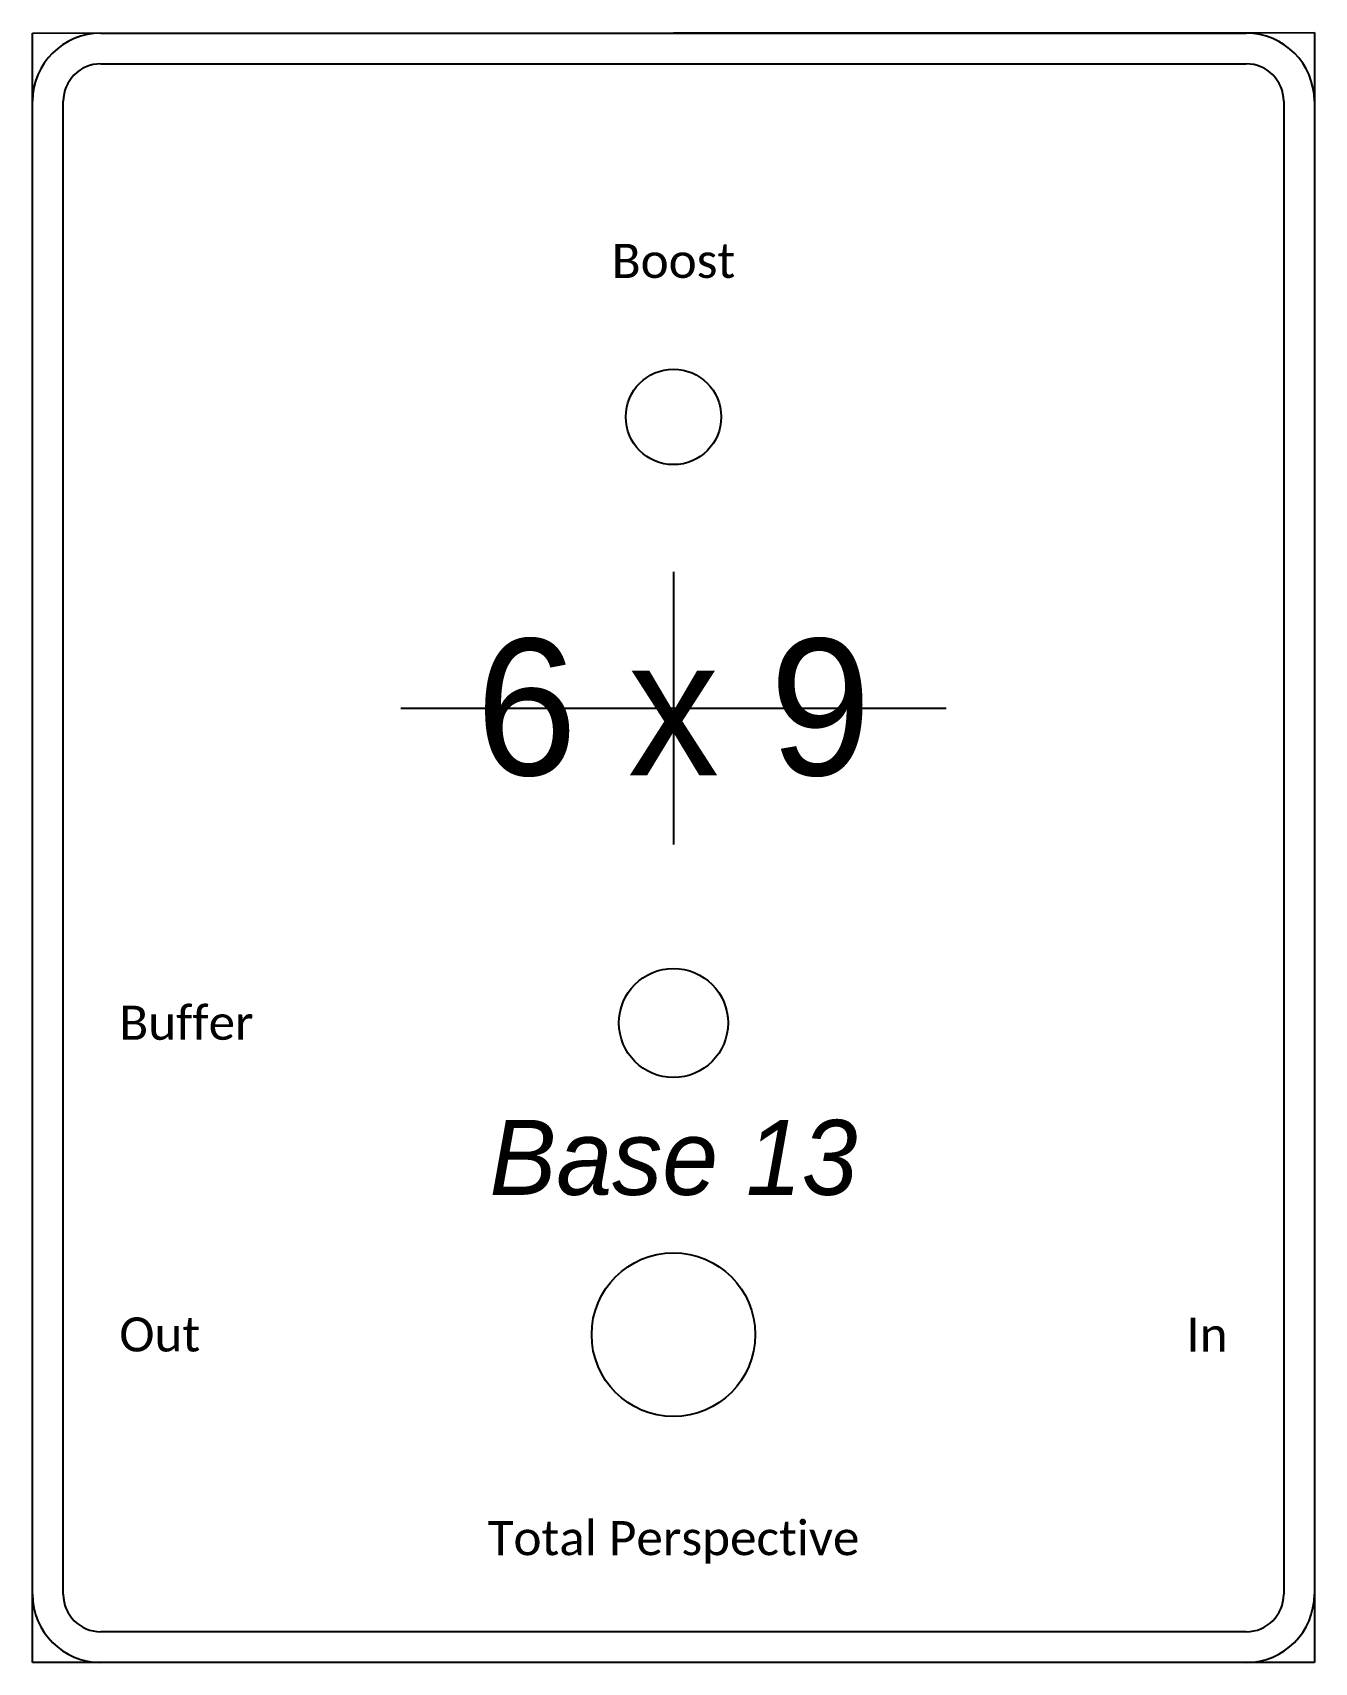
# Model space of a CAD drawing. Header units: millimetres. Extents: x -47 to 47, y 0 to 120.
import ezdxf

# ---------------------------------------------------------------- set-up
doc = ezdxf.new("R2010")
doc.units = ezdxf.units.MM
for name, color, linetype, lineweight in [('Box', 7, 'Continuous', 25), ('Legend', 4, 'Continuous', 25), ('Template', 2, 'Continuous', 25)]:
    doc.layers.add(name, color=color, linetype=linetype, lineweight=lineweight)
doc.styles.add('textstyle3', font='calibri.ttf')
doc.styles.add('textstyle4', font='')
doc.styles.get('textstyle4').set_extended_font_data('Harlow Solid Italic')

msp = doc.modelspace()

# ---------------------------------------------------------------- linework, layer by layer
at = {"layer": 'Box'}
for p, q in [((-42, 119.5), (42, 119.5)), ((-42, 117.25), (42, 117.25)), ((-47, 5), (-47, 114.5)), ((-44.75, 5), (-44.75, 114.5)), ((44.75, 114.5), (44.75, 5)), ((47, 114.5), (47, 5)), ((42, 2.25), (-42, 2.25)), ((42, 0), (-42, 0))]:
    msp.add_line(p, q, dxfattribs=at)
for centre, radius, start, end in [((-42, 114.5), 5, 90, 180), ((42, 114.5), 5, 0, 90), ((-42, 114.5), 2.75, 90, 180), ((42, 114.5), 2.75, 0, 90), ((-42, 5), 5, 180, 270), ((-42, 5), 2.75, 180, 270), ((42, 5), 5, 270, 0), ((42, 5), 2.75, 270, 0)]:
    msp.add_arc(centre, radius, start, end, dxfattribs=at)
at = {"layer": 'Template'}
for p, q in [((47, 119.54), (47, 0)), ((-47, 119.5), (47, 119.54)), ((-47, 0), (-47, 119.5)), ((0, 80), (0, 60)), ((-20, 70), (20, 70)), ((47, 0), (-47, 0))]:
    msp.add_line(p, q, dxfattribs=at)
for centre, radius in [((0, 91.35), 3.5), ((0, 46.9), 4), ((0, 24.04), 6)]:
    msp.add_circle(centre, radius, dxfattribs=at)

# ---------------------------------------------------------------- texts
at = {"layer": 'Legend', "char_height": 3}
for s, insert, attachment_point, style in [('\\H2.50001;Boost', (0, 102.78), 5, 'textstyle3'), ('\\fCooper Black|b0|i0|c0|p0;\\H10;6 x 9', (0, 70), 5, 'textstyle4'), ('\\H2.50001;Buffer', (-40.64, 46.9), 4, 'textstyle3'), ('\\H5.50001;Base 13', (0, 37), 5, 'textstyle4'), ('\\H2.50001;Out', (-40.64, 24.04), 4, 'textstyle3'), ('\\H2.50001;In', (40.64, 24.04), 6, 'textstyle3'), ('\\H2.50001;Total Perspective', (0, 8.8), 5, 'textstyle3')]:
    msp.add_mtext(s, dxfattribs=dict(at, insert=insert, attachment_point=attachment_point, style=style))

doc.saveas('drawing.dxf')
